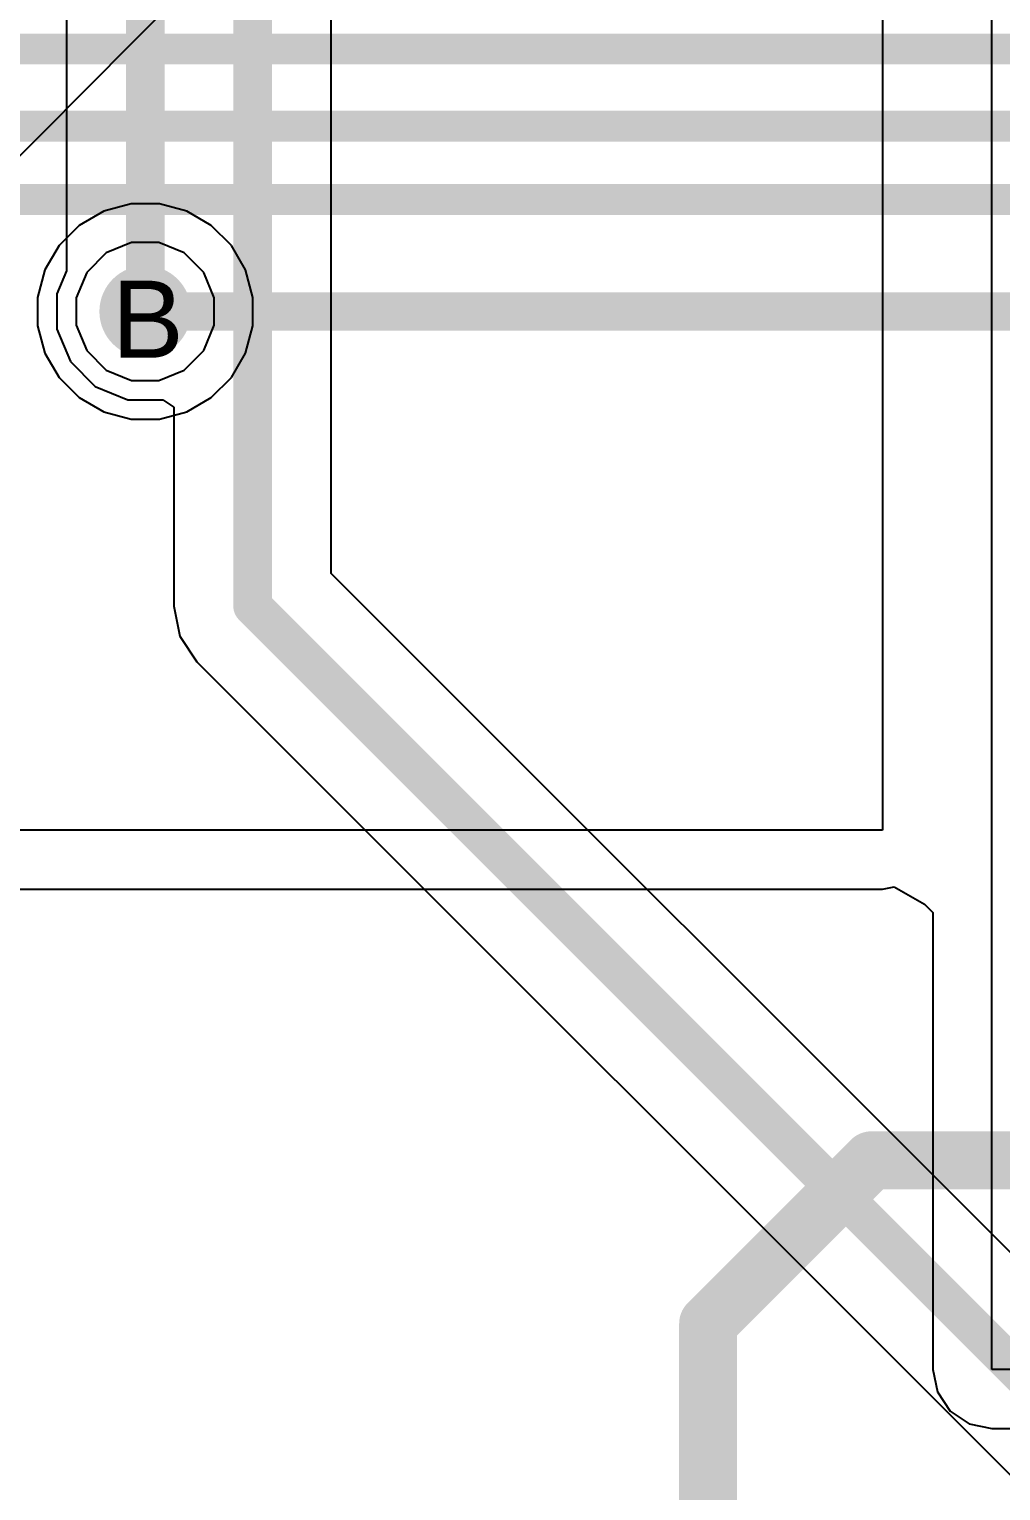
# Model space of a CAD drawing. Header units: inches. Extents: x 0 to 5379, y 0 to 5429.
# Drawn here: x 121.75 to 128.15, y 119.93 to 129.54 of the extents above; entities that cross this region are included whole.
import ezdxf

# ---------------------------------------------------------------- set-up
doc = ezdxf.new("R2010")
doc.units = ezdxf.units.IN
for name, color, linetype in [('Bottom Layer', 5, 'Continuous'), ('Bottom Solder', 6, 'Continuous'), ('Drill Drawing', 1, 'Continuous'), ('GND01', 16, 'Continuous'), ('GND02', 76, 'Continuous'), ('PWR', 156, 'Continuous'), ('SIG 01', 90, 'Continuous'), ('Top Layer', 1, 'Continuous'), ('Top Solder', 216, 'Continuous'), ('Via Holes', 16, 'Continuous')]:
    doc.layers.add(name, color=color, linetype=linetype)
doc.styles.add('Arial', font='', dxfattribs={"height": 0.2})
doc.styles.get('Arial').set_extended_font_data('Arial')

msp = doc.modelspace()

# ---------------------------------------------------------------- hatches: boundary and pattern name
at = {"layer": 'Bottom Layer'}
h = msp.add_hatch(color=5, dxfattribs=at)
edge = h.paths.add_edge_path()
edge.add_arc((122.5165, 127.6858), 0.2, 0, 360)
at = {"layer": 'Bottom Solder'}
h = msp.add_hatch(color=6, dxfattribs=at)
edge = h.paths.add_edge_path()
edge.add_arc((122.5165, 127.6858), 0.3016, 0, 360)
at = {"layer": 'GND01'}
h = msp.add_hatch(color=16, dxfattribs=at)
edge = h.paths.add_edge_path()
edge.add_arc((122.5165, 127.6858), 0.2, 0, 360)
at = {"layer": 'GND02'}
h = msp.add_hatch(color=76, dxfattribs=at)
edge = h.paths.add_edge_path()
edge.add_arc((122.5165, 127.6858), 0.2, 0, 360)
at = {"layer": 'PWR'}
h = msp.add_hatch(color=156, dxfattribs=at)
edge = h.paths.add_edge_path()
edge.add_arc((122.5165, 127.6858), 0.2, 0, 360)
at = {"layer": 'SIG 01'}
h = msp.add_hatch(color=90, dxfattribs=at)
edge = h.paths.add_edge_path()
edge.add_arc((122.5165, 127.6858), 0.2, 0, 360)
at = {"layer": 'Top Layer'}
h = msp.add_hatch(color=1, dxfattribs=at)
edge = h.paths.add_edge_path()
edge.add_arc((122.5165, 127.6858), 0.2, 0, 360)
at = {"layer": 'Top Solder'}
h = msp.add_hatch(color=216, dxfattribs=at)
edge = h.paths.add_edge_path()
edge.add_arc((122.5165, 127.6858), 0.3016, 0, 360)
at = {"layer": 'Via Holes'}
h = msp.add_hatch(color=7, dxfattribs=at)
edge = h.paths.add_edge_path()
edge.add_arc((122.5165, 127.6858), 0.1, 0, 360)

# ---------------------------------------------------------------- linework, layer by layer
at = {"layer": 'Bottom Layer'}
for p, q in [((122.4233, 128.3938), (122.2432, 128.3455)), ((122.6097, 128.3938), (122.4233, 128.3938)), ((122.7898, 128.3455), (122.6097, 128.3938)), ((122.2432, 128.3455), (122.0818, 128.2523)), ((122.9512, 128.2523), (122.7898, 128.3455)), ((122.0818, 128.2523), (121.95, 128.1205)), ((123.0831, 128.1205), (122.9512, 128.2523)), ((121.95, 128.1205), (121.8568, 127.9591)), ((123.1763, 127.9591), (123.0831, 128.1205)), ((121.8568, 127.9591), (121.8085, 127.779)), ((123.2245, 127.779), (123.1763, 127.9591)), ((121.8085, 127.779), (121.8085, 127.5926)), ((123.2245, 127.5926), (123.2245, 127.779)), ((121.8085, 127.5926), (121.8568, 127.4125)), ((123.1763, 127.4125), (123.2245, 127.5926)), ((121.8568, 127.4125), (121.95, 127.2511)), ((123.0831, 127.2511), (123.1763, 127.4125)), ((121.95, 127.2511), (122.0818, 127.1193)), ((122.9512, 127.1193), (123.0831, 127.2511)), ((122.0818, 127.1193), (122.2432, 127.026)), ((122.7898, 127.026), (122.9512, 127.1193)), ((122.2432, 127.026), (122.4233, 126.9778)), ((122.6097, 126.9778), (122.7898, 127.026)), ((122.4233, 126.9778), (122.6097, 126.9778))]:
    msp.add_line(p, q, dxfattribs=at)
at = {"layer": 'Bottom Solder'}
msp.add_line((6.2448, 12.3193), (5379.2085, 5429.2085), dxfattribs=at)
at = {"layer": 'GND01'}
for p, q in [((122.4262, 128.1398), (122.2594, 128.0707)), ((122.6068, 128.1398), (122.4262, 128.1398)), ((122.7737, 128.0707), (122.6068, 128.1398)), ((122.2594, 128.0707), (122.1316, 127.943)), ((122.9014, 127.943), (122.7737, 128.0707)), ((122.1316, 127.943), (122.0625, 127.7761)), ((122.9705, 127.7761), (122.9014, 127.943)), ((122.0625, 127.7761), (122.0625, 127.5955)), ((122.9705, 127.5955), (122.9705, 127.7761)), ((122.0625, 127.5955), (122.1316, 127.4286)), ((122.9014, 127.4286), (122.9705, 127.5955)), ((122.1316, 127.4286), (122.2594, 127.3009)), ((122.7737, 127.3009), (122.9014, 127.4286)), ((122.2594, 127.3009), (122.4262, 127.2318)), ((122.4262, 127.2318), (122.6068, 127.2318)), ((122.6068, 127.2318), (122.7737, 127.3009))]:
    msp.add_line(p, q, dxfattribs=at)
at = {"layer": 'GND02'}
for p, q in [((122.4262, 128.1398), (122.2594, 128.0707)), ((122.6068, 128.1398), (122.4262, 128.1398)), ((122.7737, 128.0707), (122.6068, 128.1398)), ((122.2594, 128.0707), (122.1316, 127.943)), ((122.9014, 127.943), (122.7737, 128.0707)), ((122.1316, 127.943), (122.0625, 127.7761)), ((122.9705, 127.7761), (122.9014, 127.943)), ((122.0625, 127.7761), (122.0625, 127.5955)), ((122.9705, 127.5955), (122.9705, 127.7761)), ((122.0625, 127.5955), (122.1316, 127.4286)), ((122.9014, 127.4286), (122.9705, 127.5955)), ((122.1316, 127.4286), (122.2594, 127.3009)), ((122.7737, 127.3009), (122.9014, 127.4286)), ((122.2594, 127.3009), (122.4262, 127.2318)), ((122.4262, 127.2318), (122.6068, 127.2318)), ((122.6068, 127.2318), (122.7737, 127.3009))]:
    msp.add_line(p, q, dxfattribs=at)
at = {"layer": 'PWR'}
for p, q in [((128.0875, 120.7262), (128.0875, 134.23)), ((127.3669, 133.6528), (127.3669, 124.2735)), ((122.4262, 128.1398), (122.2594, 128.0707)), ((122.6068, 128.1398), (122.4262, 128.1398)), ((122.7737, 128.0707), (122.6068, 128.1398)), ((122.2594, 128.0707), (122.1316, 127.943)), ((122.9014, 127.943), (122.7737, 128.0707)), ((122.1316, 127.943), (122.0625, 127.7761)), ((122.9705, 127.7761), (122.9014, 127.943)), ((122.0625, 127.7761), (122.0625, 127.5955)), ((122.9705, 127.5955), (122.9705, 127.7761)), ((122.0625, 127.5955), (122.1316, 127.4286)), ((122.9014, 127.4286), (122.9705, 127.5955)), ((122.1316, 127.4286), (122.2594, 127.3009)), ((122.7737, 127.3009), (122.9014, 127.4286)), ((122.2594, 127.3009), (122.4262, 127.2318)), ((122.4262, 127.2318), (122.6068, 127.2318)), ((122.6068, 127.2318), (122.7737, 127.3009)), ((127.3669, 124.2735), (120.4234, 124.2735)), ((121.1305, 123.885), (127.3669, 123.885)), ((127.3669, 123.885), (127.4451, 123.9006)), ((127.4451, 123.9006), (127.6442, 123.7865)), ((127.6442, 123.7865), (127.6991, 123.7317)), ((127.6991, 123.7317), (127.6991, 120.7262)), ((127.6991, 120.7262), (127.7286, 120.5775)), ((137.795, 120.7262), (128.0875, 120.7262)), ((127.7286, 120.5775), (127.8128, 120.4515)), ((127.8128, 120.4515), (127.9389, 120.3673)), ((127.9389, 120.3673), (128.0875, 120.3377)), ((128.0875, 120.3377), (132.5599, 120.3377))]:
    msp.add_line(p, q, dxfattribs=at)
at = {"layer": 'SIG 01'}
for p, q in [((123.741, 125.9623), (123.741, 180.4819)), ((121.9986, 135.3923), (121.9986, 127.9536)), ((121.9986, 127.9536), (121.9355, 127.8014)), ((121.9355, 127.8014), (121.9355, 127.5702)), ((121.9355, 127.5702), (122.024, 127.3567)), ((122.024, 127.3567), (122.1874, 127.1932)), ((122.1874, 127.1932), (122.401, 127.1048)), ((122.401, 127.1048), (122.6321, 127.1048)), ((122.6321, 127.1048), (122.7051, 127.056)), ((122.7051, 127.056), (122.7051, 125.7478)), ((137.7941, 111.9092), (123.741, 125.9623)), ((122.7051, 125.7478), (122.7445, 125.5496)), ((122.7445, 125.5496), (122.8568, 125.3815)), ((122.8568, 125.3815), (137.0616, 111.1767))]:
    msp.add_line(p, q, dxfattribs=at)
for points in [[(123.223, 125.7478, 0.254, 0.254, 0), (123.223, 180.4819, 0.254, 0.254, 0)], [(122.5165, 127.6858, 0.254, 0.254, 0), (122.5165, 135.6068, 0.254, 0.254, 0)], [(123.223, 125.7478, 0.254, 0.254, 0), (137.6172, 111.3536, 0.254, 0.254, 0)]]:
    msp.add_lwpolyline(points, format="xyseb", dxfattribs=at)
for points in [[(122.453, 127.6858, 0.127, 0.127, 1), (122.58, 127.6858, 0.127, 0.127, 1)], [(123.1595, 125.7478, 0.127, 0.127, 1), (123.2865, 125.7478, 0.127, 0.127, 1)], [(123.1595, 125.7478, 0.127, 0.127, 1), (123.2865, 125.7478, 0.127, 0.127, 1)]]:
    msp.add_lwpolyline(points, format="xyseb", close=True, dxfattribs=at)
at = {"layer": 'Top Layer'}
for points in [[(115.0154, 129.4128, 0.2032, 0.2032, 0), (142.5897, 129.4128, 0.2032, 0.2032, 0)], [(114.7365, 128.9048, 0.2032, 0.2032, 0), (142.2402, 128.9048, 0.2032, 0.2032, 0)], [(114.2644, 128.4222, 0.2032, 0.2032, 0), (141.8338, 128.4222, 0.2032, 0.2032, 0)], [(122.5165, 127.6858, 0.254, 0.254, 0), (138.1111, 127.6858, 0.254, 0.254, 0)], [(126.2202, 121.0273, 0.381, 0.381, 0), (127.2948, 122.1018, 0.381, 0.381, 0)], [(127.2948, 122.1018, 0.381, 0.381, 0), (131.081, 122.1018, 0.381, 0.381, 0)], [(126.2202, 115.4978, 0.381, 0.381, 0), (126.2202, 121.0273, 0.381, 0.381, 0)]]:
    msp.add_lwpolyline(points, format="xyseb", dxfattribs=at)
for points in [[(122.453, 127.6858, 0.127, 0.127, 1), (122.58, 127.6858, 0.127, 0.127, 1)], [(127.1995, 122.1018, 0.1905, 0.1905, 1), (127.39, 122.1018, 0.1905, 0.1905, 1)], [(127.1995, 122.1018, 0.1905, 0.1905, 1), (127.39, 122.1018, 0.1905, 0.1905, 1)], [(126.125, 121.0273, 0.1905, 0.1905, 1), (126.3155, 121.0273, 0.1905, 0.1905, 1)], [(126.125, 121.0273, 0.1905, 0.1905, 1), (126.3155, 121.0273, 0.1905, 0.1905, 1)]]:
    msp.add_lwpolyline(points, format="xyseb", close=True, dxfattribs=at)
at = {"layer": 'Top Solder'}
msp.add_line((6.2448, 12.3193), (5379.2085, 5429.2085), dxfattribs=at)

# ---------------------------------------------------------------- texts
at = {"layer": 'Drill Drawing', "style": 'Arial'}
msp.add_text('B', height=0.508, dxfattribs=at).set_placement((122.2964, 127.3811))

doc.saveas('drawing.dxf')
